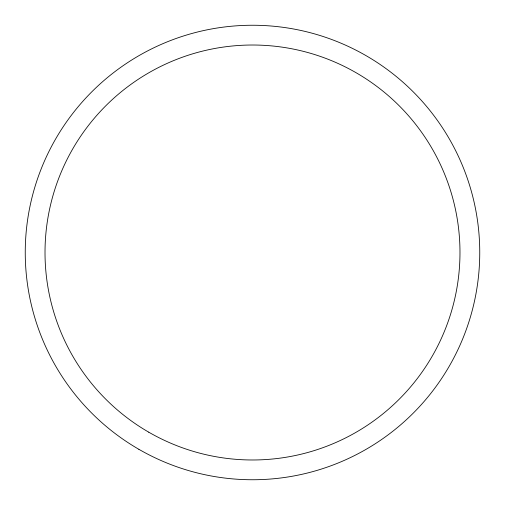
<?xml version="1.0" encoding="UTF-8"?>
<svg xmlns="http://www.w3.org/2000/svg" width="505" height="505" viewBox="0 0 505 505"><rect width="100%" height="100%" fill="white"/><g stroke="black" fill="none" stroke-linecap="round" stroke-linejoin="round"><path stroke-width="0.76" d="M138.875 449.305A227.25 227.25 0 0 0 479.75 252.5A227.25 227.25 0 0 0 138.875 55.695A227.25 227.25 0 0 0 138.875 449.305M148.76 432.185A207.479 207.479 0 0 0 459.979 252.5A207.479 207.479 0 0 0 148.76 72.815A207.479 207.479 0 0 0 148.76 432.185"/></g></svg>
